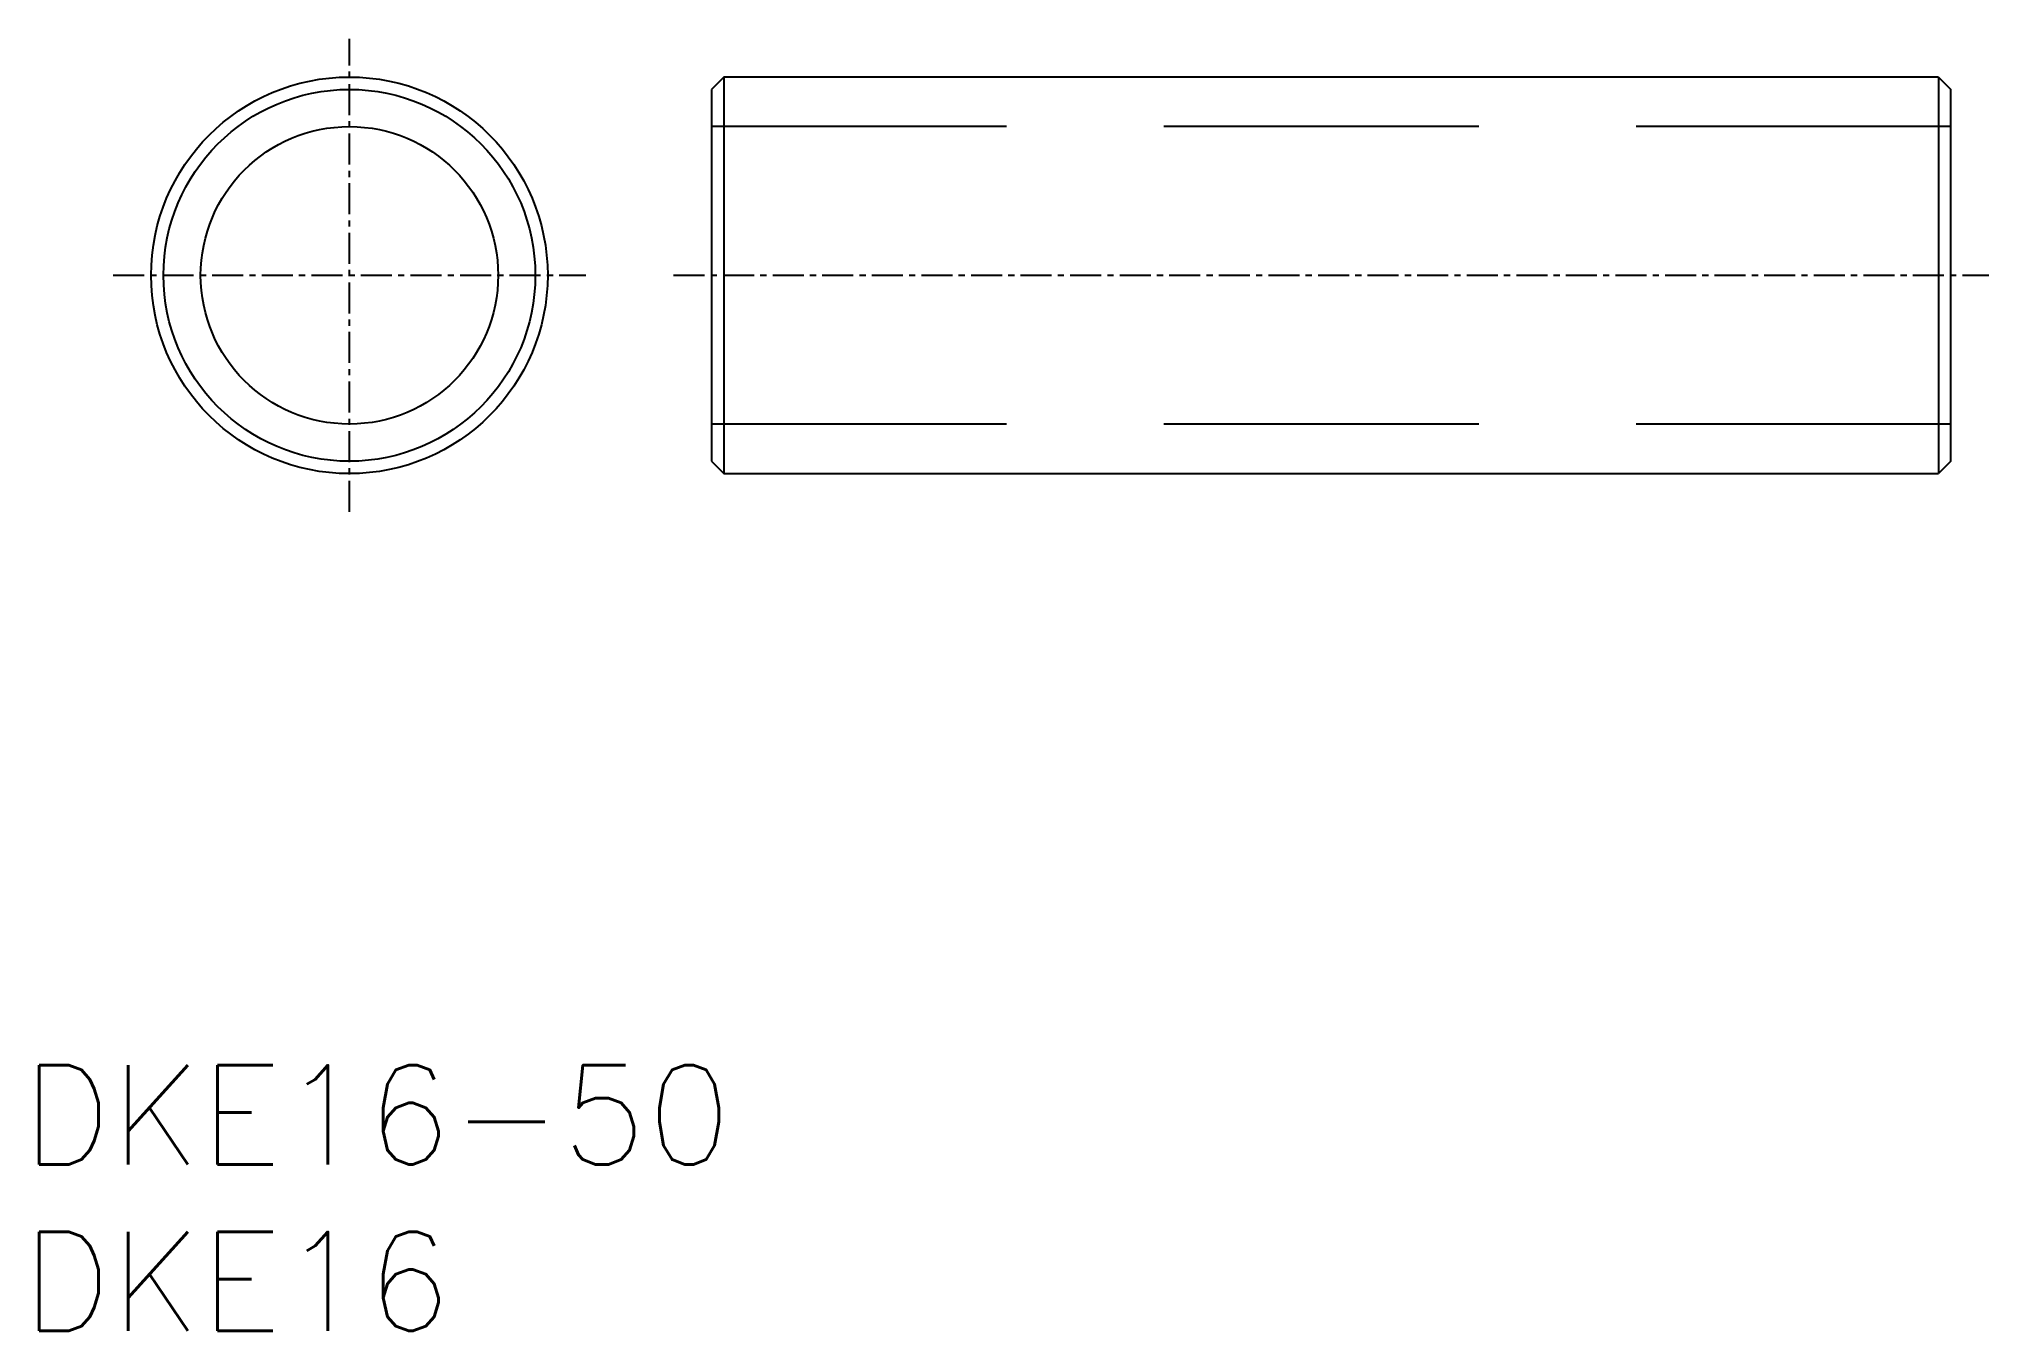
# Model space of a CAD drawing. Extents: x 942.8 to 1021.5, y 838.6 to 890.8.
import ezdxf

# ---------------------------------------------------------------- set-up
doc = ezdxf.new("R2010")
doc.units = 0
doc.linetypes.add('CENTER', pattern=[2, 1.25, -0.25, 0.25, -0.25])
doc.linetypes.add('DASHED', pattern=[19.05, 12.7, -6.35])
doc.layers.get('0').update_dxf_attribs({"linetype": 'CONTINUOUS'})
doc.layers.add('CENTER', color=1, linetype='CENTER')
doc.styles.get("Standard").update_dxf_attribs({"font": 'txt.shx'})

msp = doc.modelspace()

# ---------------------------------------------------------------- linework, layer by layer
for p, q in [((970.449, 889.218), (969.949, 888.718)), ((1019.449, 889.218), (970.449, 889.218)), ((970.449, 889.218), (970.449, 873.218)), ((1019.449, 889.218), (1019.949, 888.718)), ((1019.449, 889.218), (1019.449, 873.218)), ((969.949, 888.718), (969.949, 873.718)), ((1019.949, 873.718), (1019.949, 888.718)), ((969.949, 873.718), (970.449, 873.218)), ((1019.949, 873.718), (1019.449, 873.218)), ((970.449, 873.218), (1019.449, 873.218))]:
    msp.add_line(p, q)
at = {"color": 3, "linetype": 'DASHED'}
for p, q in [((1019.949, 887.218), (969.949, 887.218)), ((1019.949, 875.218), (969.949, 875.218))]:
    msp.add_line(p, q, dxfattribs=at)
for radius in [8, 7.5, 6]:
    msp.add_circle((955.336, 881.218), radius)
at = {"layer": 'CENTER'}
for p, q in [((955.336, 871.684), (955.336, 890.752)), ((945.802, 881.218), (964.871, 881.218)), ((968.415, 881.218), (1021.483, 881.218))]:
    msp.add_line(p, q, dxfattribs=at)

# ---------------------------------------------------------------- texts
for s, p in [('DKE16-50', (942.129, 845.355)), ('DKE16', (942.129, 838.632))]:
    msp.add_text(s, height=4).set_placement(p)

doc.saveas('drawing.dxf')
